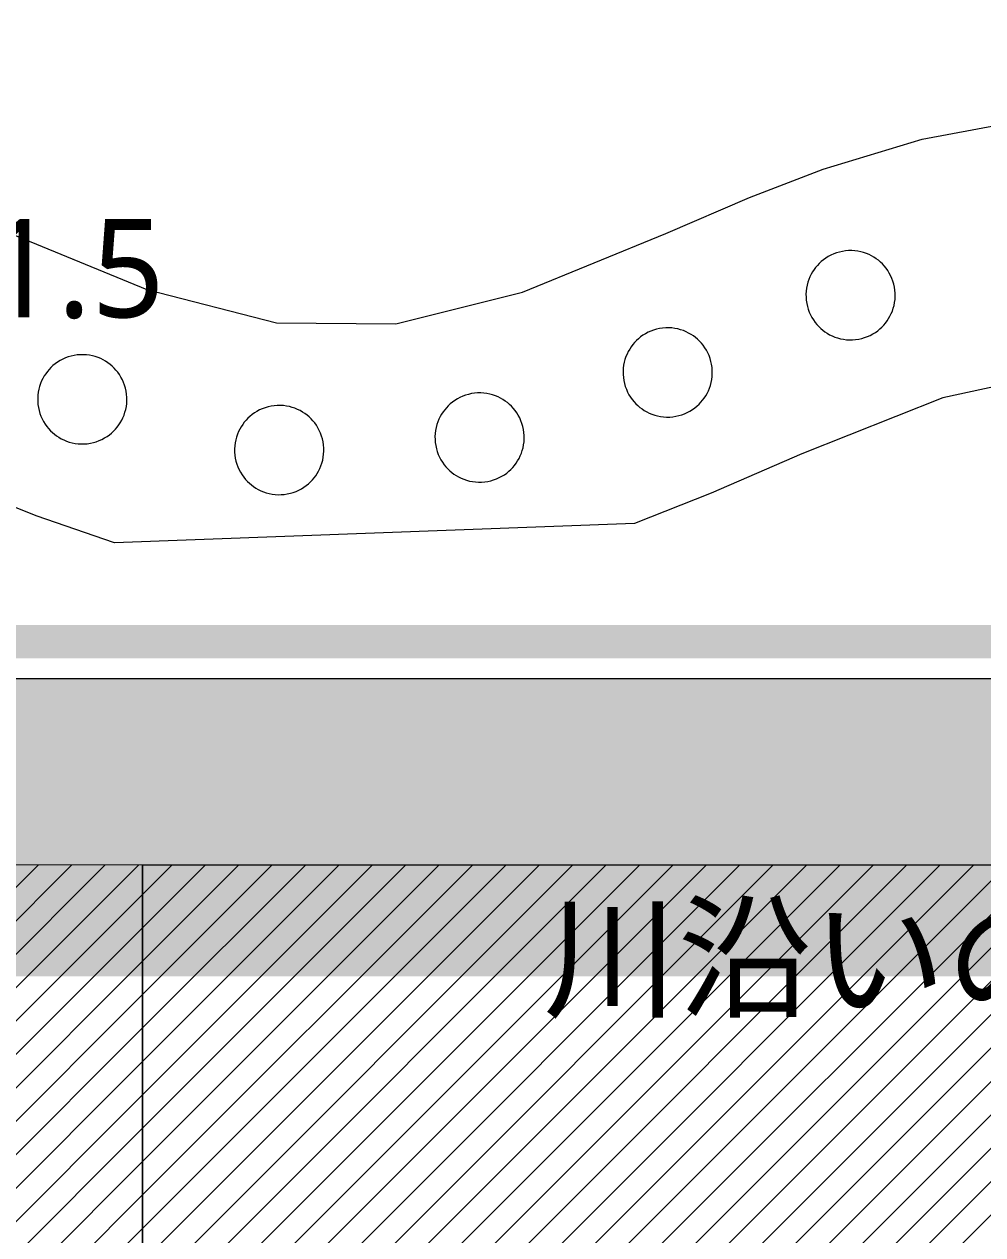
# Model space of a CAD drawing. Header units: millimetres. Extents: x -146962 to 322503, y -183624 to 284367.
# Drawn here: x 74031 to 76609, y 27904 to 31159 of the extents above; entities that cross this region are included whole.
import ezdxf

# ---------------------------------------------------------------- set-up
doc = ezdxf.new("R2010")
doc.units = ezdxf.units.MM
doc.layers.add('30_敷地・外構', color=8, linetype='Continuous', lineweight=9)
doc.layers.add('60_部屋名・面積', color=7, linetype='Continuous', lineweight=13)
doc.styles.add('JP', font='NotoSansCJKjp-Regular.otf')

msp = doc.modelspace()

# ---------------------------------------------------------------- hatches: boundary and pattern name
at = {"layer": '30_敷地・外構', "true_color": 0x8a6a4a}
for points in [[(67663.7, 29499.5), (67663.7, 29529.5), (67663.7, 29537), (67663.7, 29544.5), (68866.5, 29544.4), (70069.3, 29544.3), (71272.1, 29544.3), (72474.9, 29544.2), (73677.7, 29544.1), (74880.5, 29544), (76083.3, 29544), (77286.1, 29543.9), (78488.9, 29543.8), (79691.7, 29543.7), (80894.5, 29543.7), (82097.3, 29543.6), (82097.3, 29536.1), (82097.3, 29528.6), (82097.3, 29513.6), (82097.3, 29498.6), (82097.3, 29491.1), (82097.3, 29483.6), (82097.3, 29476.1), (82097.3, 29468.6), (82097.3, 29453.6), (80894.5, 29453.7), (79691.7, 29453.7), (78488.9, 29453.8), (77286.1, 29453.9), (76083.3, 29454), (74880.5, 29454), (73677.7, 29454.1), (72474.9, 29454.2), (71272.1, 29454.3), (70069.3, 29454.3), (68866.5, 29454.4), (67663.7, 29454.5), (67663.7, 29462), (67663.7, 29469.5), (67663.7, 29477), (67663.7, 29492)], [(74026.4, 29544.1), (74033.9, 29544.1), (74041.4, 29544.1), (74056.4, 29544.1), (74063.9, 29544.1), (74078.9, 29544.1), (74086.4, 29544.1), (74093.9, 29544.1), (74101.4, 29544.1), (74108.9, 29544.1), (74116.4, 29544.1), (74116.4, 29536.6), (74116.4, 29529.1), (74116.4, 29521.6), (74116.4, 29514.1), (74116.4, 29506.6), (74116.4, 29491.6), (74116.4, 29484.1), (74116.4, 29476.6), (74116.4, 29469.1), (74116.4, 29461.6), (74116.4, 29454.1), (74108.9, 29454.1), (74101.4, 29454.1), (74093.9, 29454.1), (74086.4, 29454.1), (74078.9, 29454.1), (74071.4, 29454.1), (74063.9, 29454.1), (74056.4, 29454.1), (74048.9, 29454.1), (74041.4, 29454.1), (74033.9, 29454.1), (74026.4, 29454.1), (74026.4, 29461.6), (74026.4, 29469.1), (74026.4, 29476.6), (74026.4, 29499.1), (74026.4, 29506.6), (74026.4, 29514.1), (74026.4, 29521.6), (74026.4, 29529.1)], [(74036.4, 29522.4), (74036.4, 29528.3), (74036.4, 29534.1), (74042.2, 29534.1), (74048.1, 29534.1), (74053.9, 29534.1), (74059.7, 29534.1), (74065.6, 29534.1), (74071.4, 29534.1), (74077.2, 29534.1), (74083.1, 29534.1), (74088.9, 29534.1), (74094.7, 29534.1), (74100.6, 29534.1), (74106.4, 29534.1), (74106.4, 29528.2), (74106.4, 29522.4), (74106.4, 29516.6), (74106.4, 29510.7), (74106.4, 29504.9), (74106.4, 29499.1), (74106.4, 29493.2), (74106.4, 29487.4), (74106.4, 29475.7), (74106.4, 29464.1), (74094.7, 29464.1), (74088.9, 29464.1), (74083.1, 29464.1), (74077.2, 29464.1), (74071.4, 29464.1), (74065.6, 29464.1), (74059.7, 29464.1), (74048.1, 29464.1), (74042.2, 29464.1), (74036.4, 29464.1), (74036.4, 29469.9), (74036.4, 29475.8), (74036.4, 29481.6), (74036.4, 29487.4), (74036.4, 29493.3), (74036.4, 29499.1), (74036.4, 29504.9), (74036.4, 29510.8), (74036.4, 29516.6)], [(74116.4, 29484.1), (74116.4, 29491.6), (74116.4, 29499.1), (74116.4, 29506.6), (74116.4, 29514.1), (74116.4, 29521.6), (74116.4, 29529.1), (74116.4, 29536.6), (74116.4, 29544.1), (74243.8, 29544.1), (74371.1, 29544.1), (74498.5, 29544.1), (74625.8, 29544), (74753.2, 29544), (75007.8, 29544), (75135.2, 29544), (75262.5, 29544), (75389.9, 29544), (75517.2, 29544), (75644.6, 29544), (75644.6, 29536.5), (75644.6, 29529), (75644.6, 29514), (75644.6, 29506.5), (75644.6, 29499), (75644.6, 29491.5), (75644.6, 29476.5), (75644.6, 29469), (75644.6, 29454), (75517.2, 29454), (75389.9, 29454), (75262.5, 29454), (75007.8, 29454), (74880.5, 29454), (74753.1, 29454), (74498.5, 29454.1), (74371.1, 29454.1), (74243.8, 29454.1), (74116.4, 29454.1), (74116.4, 29461.6), (74116.4, 29469.1), (74116.4, 29476.6)], [(74223.8, 29536.6), (74226.3, 29536.6), (74228.8, 29536.6), (74231.3, 29536.6), (74233.8, 29536.6), (74236.3, 29536.6), (74238.8, 29536.6), (74241.3, 29536.6), (74243.8, 29536.6), (74246.3, 29536.6), (74246.3, 29530.3), (74246.3, 29517.8), (74246.3, 29511.6), (74246.3, 29505.3), (74246.3, 29499.1), (74246.3, 29492.8), (74246.3, 29486.6), (74246.3, 29474.1), (74246.3, 29467.8), (74246.3, 29461.6), (74243.8, 29461.6), (74241.3, 29461.6), (74238.8, 29461.6), (74236.3, 29461.6), (74233.8, 29461.6), (74231.3, 29461.6), (74228.8, 29461.6), (74226.3, 29461.6), (74223.8, 29461.6), (74221.3, 29461.6), (74218.8, 29461.6), (74216.3, 29461.6), (74216.3, 29467.8), (74216.3, 29474.1), (74216.3, 29480.3), (74216.3, 29486.6), (74216.3, 29492.8), (74216.3, 29499.1), (74216.3, 29505.3), (74216.3, 29511.6), (74216.3, 29524.1), (74216.3, 29530.3), (74216.3, 29536.6), (74218.8, 29536.6)], [(74353.6, 29536.6), (74356.1, 29536.6), (74358.6, 29536.6), (74361.1, 29536.6), (74363.6, 29536.6), (74368.6, 29536.6), (74371.1, 29536.6), (74373.6, 29536.6), (74376.1, 29536.6), (74376.1, 29530.3), (74376.1, 29524.1), (74376.1, 29517.8), (74376.1, 29511.6), (74376.1, 29505.3), (74376.1, 29499.1), (74376.1, 29486.6), (74376.1, 29480.3), (74376.1, 29474.1), (74376.1, 29467.8), (74376.1, 29461.6), (74373.6, 29461.6), (74371.1, 29461.6), (74368.6, 29461.6), (74366.1, 29461.6), (74363.6, 29461.6), (74361.1, 29461.6), (74356.1, 29461.6), (74353.6, 29461.6), (74351.1, 29461.6), (74348.6, 29461.6), (74346.1, 29461.6), (74346.1, 29474.1), (74346.1, 29480.3), (74346.1, 29486.6), (74346.1, 29492.8), (74346.1, 29499.1), (74346.1, 29536.6), (74348.6, 29536.6)], [(74481, 29536.6), (74486, 29536.6), (74491, 29536.6), (74496, 29536.6), (74498.5, 29536.6), (74501, 29536.6), (74503.5, 29536.6), (74506, 29536.6), (74506, 29530.3), (74506, 29524.1), (74506, 29517.8), (74506, 29511.6), (74506, 29505.3), (74506, 29499.1), (74506, 29492.8), (74506, 29486.6), (74506, 29480.3), (74506, 29474.1), (74506, 29461.6), (74503.5, 29461.6), (74501, 29461.6), (74498.5, 29461.6), (74496, 29461.6), (74491, 29461.6), (74488.5, 29461.6), (74486, 29461.6), (74483.5, 29461.6), (74481, 29461.6), (74478.5, 29461.6), (74476, 29461.6), (74476, 29486.6), (74476, 29492.8), (74476, 29499.1), (74476, 29505.3), (74476, 29511.6), (74476, 29517.8), (74476, 29536.6), (74478.5, 29536.6)], [(74610.8, 29536.5), (74613.3, 29536.5), (74615.8, 29536.5), (74618.3, 29536.5), (74620.8, 29536.5), (74625.8, 29536.5), (74628.3, 29536.5), (74630.8, 29536.5), (74633.3, 29536.5), (74635.8, 29536.5), (74635.8, 29530.3), (74635.8, 29524), (74635.8, 29517.8), (74635.8, 29511.5), (74635.8, 29499), (74635.8, 29486.5), (74635.8, 29474), (74635.8, 29461.5), (74633.3, 29461.5), (74630.8, 29461.5), (74625.8, 29461.5), (74623.3, 29461.5), (74620.8, 29461.5), (74618.3, 29461.5), (74613.3, 29461.5), (74608.3, 29461.5), (74605.8, 29461.5), (74605.8, 29467.8), (74605.8, 29474), (74605.8, 29524), (74605.8, 29530.3), (74605.8, 29536.5), (74608.3, 29536.5)], [(74743.2, 29536.5), (74745.7, 29536.5), (74748.2, 29536.5), (74750.7, 29536.5), (74755.7, 29536.5), (74758.2, 29536.5), (74760.7, 29536.5), (74763.2, 29536.5), (74765.6, 29536.5), (74765.6, 29524), (74765.6, 29517.8), (74765.6, 29511.5), (74765.6, 29505.3), (74765.6, 29499), (74765.6, 29492.8), (74765.6, 29486.5), (74765.6, 29480.3), (74765.6, 29474), (74765.6, 29467.8), (74765.6, 29461.5), (74763.1, 29461.5), (74755.6, 29461.5), (74753.1, 29461.5), (74750.6, 29461.5), (74748.1, 29461.5), (74745.6, 29461.5), (74743.1, 29461.5), (74740.6, 29461.5), (74738.1, 29461.5), (74735.6, 29461.5), (74735.6, 29480.3), (74735.6, 29486.5), (74735.6, 29492.8), (74735.6, 29499), (74735.6, 29505.3), (74735.6, 29511.5), (74735.7, 29536.5), (74738.2, 29536.5), (74740.7, 29536.5)], [(74873, 29536.5), (74875.5, 29536.5), (74880.5, 29536.5), (74885.5, 29536.5), (74893, 29536.5), (74895.5, 29536.5), (74895.5, 29530.3), (74895.5, 29524), (74895.5, 29517.8), (74895.5, 29505.3), (74895.5, 29492.8), (74895.5, 29480.3), (74895.5, 29474), (74895.5, 29467.8), (74895.5, 29461.5), (74893, 29461.5), (74885.5, 29461.5), (74880.5, 29461.5), (74878, 29461.5), (74875.5, 29461.5), (74873, 29461.5), (74870.5, 29461.5), (74868, 29461.5), (74865.5, 29461.5), (74865.5, 29467.8), (74865.5, 29474), (74865.5, 29480.3), (74865.5, 29486.5), (74865.5, 29492.8), (74865.5, 29499), (74865.5, 29511.5), (74865.5, 29517.8), (74865.5, 29530.3), (74865.5, 29536.5), (74868, 29536.5), (74870.5, 29536.5)], [(75002.8, 29536.5), (75005.3, 29536.5), (75007.8, 29536.5), (75010.3, 29536.5), (75012.8, 29536.5), (75015.3, 29536.5), (75017.8, 29536.5), (75020.3, 29536.5), (75022.8, 29536.5), (75025.3, 29536.5), (75025.3, 29511.5), (75025.3, 29505.3), (75025.3, 29499), (75025.3, 29492.8), (75025.3, 29461.5), (75022.8, 29461.5), (75020.3, 29461.5), (75017.8, 29461.5), (75015.3, 29461.5), (75012.8, 29461.5), (75010.3, 29461.5), (75005.3, 29461.5), (75002.8, 29461.5), (75000.3, 29461.5), (74997.8, 29461.5), (74995.3, 29461.5), (74995.3, 29467.8), (74995.3, 29474), (74995.3, 29480.3), (74995.3, 29486.5), (74995.3, 29492.8), (74995.3, 29505.3), (74995.3, 29511.5), (74995.3, 29517.8), (74995.3, 29524), (74995.3, 29530.3), (74995.3, 29536.5), (74997.8, 29536.5), (75000.3, 29536.5)], [(75132.7, 29536.5), (75135.2, 29536.5), (75137.7, 29536.5), (75140.2, 29536.5), (75142.7, 29536.5), (75147.7, 29536.5), (75150.2, 29536.5), (75152.7, 29536.5), (75155.2, 29536.5), (75155.2, 29530.3), (75155.2, 29524), (75155.2, 29517.8), (75155.2, 29480.3), (75155.2, 29474), (75155.2, 29467.8), (75155.2, 29461.5), (75152.7, 29461.5), (75150.2, 29461.5), (75147.7, 29461.5), (75145.2, 29461.5), (75142.7, 29461.5), (75140.2, 29461.5), (75137.7, 29461.5), (75135.2, 29461.5), (75132.7, 29461.5), (75130.2, 29461.5), (75127.7, 29461.5), (75125.2, 29461.5), (75125.2, 29467.8), (75125.2, 29474), (75125.2, 29480.3), (75125.2, 29486.5), (75125.2, 29492.8), (75125.2, 29499), (75125.2, 29505.3), (75125.2, 29511.5), (75125.2, 29524), (75125.2, 29530.3), (75125.2, 29536.5), (75127.7, 29536.5)], [(75262.5, 29536.5), (75265, 29536.5), (75267.5, 29536.5), (75270, 29536.5), (75272.5, 29536.5), (75275, 29536.5), (75277.5, 29536.5), (75280, 29536.5), (75282.5, 29536.5), (75285, 29536.5), (75285, 29517.8), (75285, 29511.5), (75285, 29505.3), (75285, 29499), (75285, 29461.5), (75282.5, 29461.5), (75277.5, 29461.5), (75275, 29461.5), (75272.5, 29461.5), (75270, 29461.5), (75265, 29461.5), (75262.5, 29461.5), (75260, 29461.5), (75257.5, 29461.5), (75255, 29461.5), (75255, 29467.8), (75255, 29474), (75255, 29492.8), (75255, 29499), (75255, 29505.3), (75255, 29511.5), (75255, 29524), (75255, 29530.3), (75255, 29536.5), (75257.5, 29536.5), (75260, 29536.5)], [(75392.4, 29536.5), (75394.9, 29536.5), (75397.4, 29536.5), (75399.9, 29536.5), (75402.4, 29536.5), (75404.9, 29536.5), (75409.9, 29536.5), (75412.4, 29536.5), (75414.9, 29536.5), (75414.9, 29530.2), (75414.9, 29517.7), (75414.9, 29511.5), (75414.9, 29505.2), (75414.9, 29499), (75414.9, 29492.7), (75414.9, 29486.5), (75414.9, 29480.2), (75414.9, 29474), (75414.9, 29467.7), (75414.9, 29461.5), (75412.4, 29461.5), (75409.9, 29461.5), (75407.4, 29461.5), (75404.9, 29461.5), (75402.4, 29461.5), (75399.9, 29461.5), (75397.4, 29461.5), (75394.9, 29461.5), (75392.4, 29461.5), (75389.9, 29461.5), (75387.4, 29461.5), (75384.9, 29461.5), (75384.9, 29467.8), (75384.9, 29474), (75384.9, 29480.3), (75384.9, 29486.5), (75384.9, 29492.8), (75384.9, 29499), (75384.9, 29505.3), (75384.9, 29511.5), (75384.9, 29530.3), (75384.9, 29536.5), (75387.4, 29536.5), (75389.9, 29536.5)], [(75522.2, 29536.5), (75524.7, 29536.5), (75527.2, 29536.5), (75529.7, 29536.5), (75534.7, 29536.5), (75537.2, 29536.5), (75539.7, 29536.5), (75542.2, 29536.5), (75544.7, 29536.5), (75544.7, 29511.5), (75544.7, 29505.2), (75544.7, 29499), (75544.7, 29492.7), (75544.7, 29486.5), (75544.7, 29480.2), (75544.7, 29461.5), (75542.2, 29461.5), (75539.7, 29461.5), (75537.2, 29461.5), (75534.7, 29461.5), (75532.2, 29461.5), (75529.7, 29461.5), (75527.2, 29461.5), (75524.7, 29461.5), (75522.2, 29461.5), (75519.7, 29461.5), (75517.2, 29461.5), (75514.7, 29461.5), (75514.7, 29467.7), (75514.7, 29474), (75514.7, 29480.2), (75514.7, 29486.5), (75514.7, 29492.7), (75514.7, 29505.2), (75514.7, 29511.5), (75514.7, 29517.7), (75514.7, 29530.2), (75514.7, 29536.5), (75517.2, 29536.5), (75519.7, 29536.5)], [(75644.6, 29529), (75644.6, 29536.5), (75644.6, 29544), (75652.1, 29544), (75659.6, 29544), (75667.1, 29544), (75674.6, 29544), (75682.1, 29544), (75689.6, 29544), (75697.1, 29544), (75704.6, 29544), (75712.1, 29544), (75727.1, 29544), (75734.6, 29544), (75734.6, 29536.5), (75734.6, 29529), (75734.6, 29521.5), (75734.6, 29514), (75734.6, 29499), (75734.6, 29484), (75734.6, 29469), (75734.6, 29454), (75727.1, 29454), (75719.6, 29454), (75712.1, 29454), (75704.6, 29454), (75697.1, 29454), (75689.6, 29454), (75682.1, 29454), (75674.6, 29454), (75667.1, 29454), (75659.6, 29454), (75652.1, 29454), (75644.6, 29454), (75644.6, 29469), (75644.6, 29476.5), (75644.6, 29484), (75644.6, 29491.5), (75644.6, 29499)], [(75654.6, 29522.3), (75654.6, 29534), (75660.4, 29534), (75666.3, 29534), (75672.1, 29534), (75677.9, 29534), (75683.8, 29534), (75689.6, 29534), (75695.4, 29534), (75701.3, 29534), (75707.1, 29534), (75712.9, 29534), (75718.8, 29534), (75724.6, 29534), (75724.6, 29528.1), (75724.6, 29522.3), (75724.6, 29516.5), (75724.6, 29510.6), (75724.6, 29504.8), (75724.6, 29499), (75724.6, 29493.1), (75724.6, 29487.3), (75724.6, 29475.6), (75724.6, 29464), (75718.7, 29464), (75712.9, 29464), (75707.1, 29464), (75701.2, 29464), (75695.4, 29464), (75689.6, 29464), (75683.7, 29464), (75677.9, 29464), (75666.2, 29464), (75660.4, 29464), (75654.6, 29464), (75654.6, 29469.8), (75654.6, 29493.2), (75654.6, 29499), (75654.6, 29504.8), (75654.6, 29510.7), (75654.6, 29516.5)], [(75734.6, 29484), (75734.6, 29514), (75734.6, 29521.5), (75734.6, 29529), (75734.6, 29536.5), (75734.6, 29544), (75861.9, 29544), (75989.3, 29544), (76244, 29543.9), (76371.3, 29543.9), (76498.7, 29543.9), (76626, 29543.9), (76753.4, 29543.9), (77008.1, 29543.9), (77135.4, 29543.9), (77262.8, 29543.9), (77262.8, 29536.4), (77262.8, 29528.9), (77262.8, 29521.4), (77262.8, 29513.9), (77262.8, 29506.4), (77262.8, 29498.9), (77262.8, 29491.4), (77262.8, 29483.9), (77262.8, 29476.4), (77262.8, 29468.9), (77262.8, 29453.9), (77135.4, 29453.9), (77008.1, 29453.9), (76880.7, 29453.9), (76753.4, 29453.9), (76626, 29453.9), (76498.7, 29453.9), (76371.3, 29453.9), (76116.6, 29454), (75989.3, 29454), (75861.9, 29454), (75734.6, 29454), (75734.6, 29461.5), (75734.6, 29469), (75734.6, 29476.5)], [(75841.9, 29536.5), (75844.4, 29536.5), (75846.9, 29536.5), (75849.4, 29536.5), (75851.9, 29536.5), (75854.4, 29536.5), (75856.9, 29536.5), (75859.4, 29536.5), (75861.9, 29536.5), (75864.4, 29536.5), (75864.4, 29524), (75864.4, 29517.7), (75864.4, 29511.5), (75864.4, 29499), (75864.4, 29480.2), (75864.4, 29474), (75864.4, 29461.5), (75861.9, 29461.5), (75856.9, 29461.5), (75854.4, 29461.5), (75851.9, 29461.5), (75849.4, 29461.5), (75846.9, 29461.5), (75844.4, 29461.5), (75841.9, 29461.5), (75836.9, 29461.5), (75834.4, 29461.5), (75834.4, 29467.7), (75834.4, 29480.2), (75834.4, 29492.7), (75834.4, 29505.2), (75834.4, 29517.7), (75834.4, 29530.2), (75834.4, 29536.5), (75836.9, 29536.5), (75839.4, 29536.5)], [(75971.8, 29536.5), (75974.3, 29536.5), (75979.3, 29536.5), (75981.8, 29536.5), (75984.3, 29536.5), (75986.8, 29536.5), (75989.3, 29536.5), (75991.8, 29536.5), (75994.3, 29536.5), (75994.3, 29530.2), (75994.3, 29524), (75994.3, 29517.7), (75994.3, 29511.5), (75994.3, 29486.5), (75994.3, 29480.2), (75994.3, 29474), (75994.3, 29461.5), (75991.8, 29461.5), (75989.3, 29461.5), (75984.3, 29461.5), (75979.3, 29461.5), (75974.3, 29461.5), (75971.8, 29461.5), (75966.8, 29461.5), (75964.3, 29461.5), (75964.3, 29480.2), (75964.3, 29492.7), (75964.3, 29511.5), (75964.3, 29517.7), (75964.3, 29536.5), (75966.8, 29536.5)], [(76101.6, 29536.5), (76104.1, 29536.5), (76106.6, 29536.5), (76109.1, 29536.5), (76111.6, 29536.5), (76114.1, 29536.5), (76116.6, 29536.5), (76119.1, 29536.5), (76121.6, 29536.5), (76124.1, 29536.5), (76124.1, 29530.2), (76124.1, 29524), (76124.1, 29517.7), (76124.1, 29511.5), (76124.1, 29492.7), (76124.1, 29486.5), (76124.1, 29480.2), (76124.1, 29474), (76124.1, 29461.5), (76121.6, 29461.5), (76119.1, 29461.5), (76116.6, 29461.5), (76114.1, 29461.5), (76109.1, 29461.5), (76104.1, 29461.5), (76101.6, 29461.5), (76099.1, 29461.5), (76096.6, 29461.5), (76094.1, 29461.5), (76094.1, 29474), (76094.1, 29480.2), (76094.1, 29486.5), (76094.1, 29492.7), (76094.1, 29499), (76094.1, 29505.2), (76094.1, 29511.5), (76094.1, 29517.7), (76094.1, 29524), (76094.1, 29536.5), (76096.6, 29536.5)], [(76231.5, 29536.4), (76234, 29536.4), (76239, 29536.4), (76244, 29536.4), (76246.5, 29536.4), (76249, 29536.4), (76251.5, 29536.4), (76254, 29536.4), (76254, 29523.9), (76254, 29511.4), (76254, 29505.2), (76254, 29492.7), (76254, 29486.4), (76254, 29473.9), (76254, 29461.4), (76251.5, 29461.4), (76249, 29461.4), (76246.5, 29461.4), (76244, 29461.4), (76241.5, 29461.4), (76239, 29461.4), (76236.5, 29461.4), (76234, 29461.4), (76231.5, 29461.4), (76229, 29461.4), (76226.5, 29461.4), (76224, 29461.4), (76224, 29467.7), (76224, 29473.9), (76224, 29486.4), (76224, 29492.7), (76224, 29511.4), (76224, 29517.7), (76224, 29523.9), (76224, 29530.2), (76224, 29536.4), (76226.5, 29536.4), (76229, 29536.4)], [(76361.3, 29536.4), (76363.8, 29536.4), (76366.3, 29536.4), (76368.8, 29536.4), (76371.3, 29536.4), (76373.8, 29536.4), (76376.3, 29536.4), (76378.8, 29536.4), (76381.3, 29536.4), (76383.8, 29536.4), (76383.8, 29517.7), (76383.8, 29511.4), (76383.8, 29505.2), (76383.8, 29498.9), (76383.8, 29492.7), (76383.8, 29486.4), (76383.8, 29480.2), (76383.8, 29461.4), (76381.3, 29461.4), (76378.8, 29461.4), (76376.3, 29461.4), (76373.8, 29461.4), (76371.3, 29461.4), (76368.8, 29461.4), (76366.3, 29461.4), (76363.8, 29461.4), (76361.3, 29461.4), (76356.3, 29461.4), (76353.8, 29461.4), (76353.8, 29473.9), (76353.8, 29480.2), (76353.8, 29486.4), (76353.8, 29492.7), (76353.8, 29498.9), (76353.8, 29505.2), (76353.8, 29511.4), (76353.8, 29530.2), (76353.8, 29536.4), (76356.3, 29536.4), (76358.8, 29536.4)], [(76491.2, 29536.4), (76496.2, 29536.4), (76498.7, 29536.4), (76501.2, 29536.4), (76506.2, 29536.4), (76511.2, 29536.4), (76513.7, 29536.4), (76513.7, 29517.7), (76513.7, 29498.9), (76513.7, 29492.7), (76513.7, 29486.4), (76513.7, 29480.2), (76513.7, 29473.9), (76513.7, 29461.4), (76511.2, 29461.4), (76506.2, 29461.4), (76503.7, 29461.4), (76501.2, 29461.4), (76498.7, 29461.4), (76496.2, 29461.4), (76491.2, 29461.4), (76488.7, 29461.4), (76486.2, 29461.4), (76483.7, 29461.4), (76483.7, 29467.7), (76483.7, 29473.9), (76483.7, 29480.2), (76483.7, 29486.4), (76483.7, 29492.7), (76483.7, 29498.9), (76483.7, 29511.4), (76483.7, 29523.9), (76483.7, 29530.2), (76483.7, 29536.4), (76486.2, 29536.4), (76488.7, 29536.4)]]:
    msp.add_hatch(color=8, dxfattribs=at).paths.add_polyline_path(points)
at = {"layer": '30_敷地・外構', "true_color": 0xdccfb6}
msp.add_hatch(color=8, dxfattribs=at).paths.add_polyline_path([(118594.5, 29396.3), (118594.4, 28596.3), (67603, 28599.5), (67603.1, 29399.5)])
at = {"layer": '30_敷地・外構', "true_color": 0xb9cf98}
for points in [[(74461.1, 29276.1), (74452.7, 29311), (74488.8, 29333.4), (74521.7, 29379.1), (74536.3, 29379.1), (74643.9, 29187.2), (74579.3, 29153), (74452.3, 29265.4), (74477.2, 29269.9)], [(75740.3, 29282.3), (75766, 29355.1), (75779.2, 29379), (75789.1, 29379), (75851.6, 29313.8), (75772.2, 29242.9)], [(75186.8, 29332.2), (75216.5, 29213.6), (75238.9, 29175.5), (75231.8, 29171.2), (75177.2, 29156.8)], [(76229.1, 29169.7), (76243.8, 29195.2), (76322.5, 29310.6), (76435.3, 29201.5), (76440.4, 29142.9), (76411.4, 29098.9), (76298.4, 29118.3)], [(75720.8, 29107.4), (75667.8, 29196.3), (75712.6, 29247.7), (75723.9, 29251.4), (75826, 29150.4), (75820.3, 29132.1), (75779.4, 29085.9)], [(75173.3, 29078.7), (75364.2, 29224.4), (75398.5, 29174.7), (75351.5, 28966), (75321.2, 28931.2), (75274, 28931.8), (75264.7, 28938.2), (75179.1, 29071.1)], [(75490.7, 29217.2), (75528.2, 29162.5), (75544.5, 29058.8), (75521.6, 28996.8), (75472.1, 29017.8), (75422.6, 28974.9), (75338.2, 29017.6), (75282.8, 29110)], [(75448.3, 29224), (75540.6, 29211.7), (75541.1, 29127.5), (75490.3, 29072.4), (75484.2, 29063.2), (75407.9, 29077.2), (75418.9, 29102.9)], [(76111.4, 29187.9), (76207.1, 29224.9), (76221.4, 29031.8), (76199.7, 29037.4), (76146.5, 29001.2), (76110.8, 29040.3)], [(76275.8, 29158.9), (76298.8, 29205.3), (76377.7, 29148), (76393.8, 29149.4), (76421, 29153.9), (76392.4, 29070.7), (76293.2, 28993.1), (76224.1, 29079.2)], [(74378.1, 28973.6), (74374, 29011), (74330.6, 29092.8), (74390.8, 29168.4), (74533.5, 29050.7), (74535.8, 29047.7), (74472.8, 28953.6)], [(74616.2, 29091.7), (74421.1, 29074.2), (74458.6, 29169.6), (74616.6, 29167.2), (74615.5, 29160)], [(75590.9, 29090), (75569.6, 29032.6), (75513.1, 29014.9), (75433.8, 29060.5), (75564.2, 29134), (75571.6, 29119.4), (75561.5, 29109.1)], [(75752, 29143.6), (75777.9, 29130.7), (75856.9, 29057.7), (75789, 29041.6), (75768.4, 29092.6)], [(75310.5, 29076), (75318.2, 29076.7), (75338.7, 29045.3), (75330.8, 28995.4), (75312, 28957.9), (75298.5, 28955.1), (75253.4, 28941.3), (75245.9, 29079.9)], [(74364.3, 28858.2), (74275.7, 28989.3), (74387, 29043.6), (74432, 29023.7), (74496.8, 28940.7), (74382.3, 28844.5)], [(74595.2, 29010.9), (74727.5, 28960.1), (74643.3, 28832.4), (74600.5, 28851.9), (74563.3, 28879.7), (74532.7, 29017.9)], [(74674.5, 28999.7), (74670.7, 29023.6), (74761.7, 29029), (74766.9, 29030), (74760.8, 29027.6), (74758.5, 29005.9), (74739.1, 28976.3)], [(75088.2, 28836.7), (75091.3, 28869.4), (75095, 28944.2), (75277.6, 28971.7), (75339.8, 28859.6), (75346.8, 28813.2), (75129.1, 28793.2)], [(74566.9, 28890.3), (74651.9, 28938.7), (74677.5, 28924), (74661, 28896.7), (74651.4, 28883.7), (74602, 28861), (74561.8, 28879.6), (74564.4, 28882.7)], [(75875.9, 28955.3), (76078.1, 28878.1), (76109.6, 28829.9), (76090.2, 28809.3), (75968.3, 28750.8), (75968.5, 28721.6), (75927.9, 28748.1), (75821.8, 28844.5)], [(74828.7, 28747.4), (74784.3, 28842.2), (74863.7, 28911.9), (74890.5, 28911.7), (75000.2, 28847.6)], [(76266.5, 28926.9), (76322.1, 28919.5), (76334.3, 28830.3), (76302.4, 28826.9), (76295, 28822.5), (76269, 28831.9)], [(74972.3, 28695.9), (74998.9, 28810.3), (75065.3, 28901.9), (75238.6, 28827), (75235, 28737.1), (75235.8, 28717.5), (75111.4, 28645.4)], [(75320.3, 28886.7), (75406.2, 28892.9), (75406, 28849.1), (75401, 28823.7), (75361.9, 28803.9), (75328.2, 28831.8), (75314.5, 28819.4)], [(76306.7, 28820.7), (76335.4, 28823.4), (76525.2, 28732.6), (76423.6, 28618.4), (76427.4, 28608.9), (76406.8, 28608.9), (76280.3, 28698.9), (76299.3, 28790.1)], [(76330.7, 28751.9), (76522.5, 28824.7), (76534.4, 28762), (76533.3, 28758.1), (76552.8, 28696.8), (76603.6, 28650.6), (76309.5, 28617.5)], [(74374.9, 28784.1), (74576.9, 28745.4), (74622.2, 28710.7), (74546.5, 28632.2), (74536.7, 28639.7), (74471, 28632.6)], [(75474, 28760.1), (75491.8, 28749.6), (75505.6, 28680.6), (75459.2, 28664.1), (75457.8, 28657.7), (75448.2, 28764)], [(76421.5, 28754.1), (76470.9, 28750.8), (76469.6, 28729.5), (76497.5, 28682.2), (76475.4, 28650.4), (76449.5, 28643.7), (76425.8, 28628.3), (76387.4, 28706.8)]]:
    msp.add_hatch(color=8, dxfattribs=at).paths.add_polyline_path(points)
at = {"layer": '30_敷地・外構', "true_color": 0xbdb6aa}
h = msp.add_hatch(dxfattribs=at)
h.set_pattern_fill('ANSI31', scale=20)
h.paths.add_polyline_path([(74349.4, 27219.1), (67974.7, 27219.5), (67974.8, 28899.5), (74349.5, 28899.1), (74349.5, 28599.1)])
h = msp.add_hatch(dxfattribs=at)
h.set_pattern_fill('ANSI31', scale=20)
h.paths.add_polyline_path([(74349.4, 27219.1), (74349.5, 28899.1), (80724.1, 28898.7), (80724, 27218.7)])

# ---------------------------------------------------------------- linework, layer by layer
at = {"layer": '30_敷地・外構'}
for points in [[(118597.6, 85398.9), (118594.5, 29396.3), (55603.1, 29400.2), (55602.4, 41399.1), (85596.4, 85403.7), (118597.6, 85398.9)], [(83754.6, 32064.4), (82100.1, 29398.6), (64209.2, 29399.8), (67603.5, 29399.7), (67603.3, 31451.8)], [(73962.9, 30608.7), (74360.9, 30446.1), (74709.5, 30355.9), (75030.2, 30353.6), (75371.2, 30438.9), (75756.2, 30596.3), (75981.3, 30693), (76179.4, 30769.5), (76445.5, 30849.9), (76661.8, 30890.6), (76936.2, 30906.5), (77178.9, 30887.4), (77432.5, 30834.4), (77676.1, 30757), (77889, 30672.2), (78141.3, 30561), (78534, 30396.6), (78877.8, 30306.9), (79196.7, 30304.5)], [(76347.1, 30355.7), (76351.4, 30361.4), (76355.4, 30367.5), (76359.1, 30374), (76362.5, 30380.9), (76365.4, 30388), (76368, 30395.5), (76370, 30403.2), (76371.6, 30411.1), (76372.6, 30419.2), (76373.1, 30427.4), (76373, 30435.7), (76372.4, 30444), (76371.2, 30452.2), (76369.4, 30460.2), (76367.1, 30468.1), (76364.2, 30475.8), (76360.9, 30483.1), (76357.2, 30490.2), (76353, 30496.9), (76348.5, 30503.2), (76343.7, 30509.1), (76338.6, 30514.6), (76333.3, 30519.7), (76327.9, 30524.3), (76322.1, 30528.6), (76316, 30532.6), (76309.5, 30536.3), (76302.7, 30539.7), (76295.5, 30542.7), (76288, 30545.2), (76280.3, 30547.3), (76272.4, 30548.8), (76264.3, 30549.9), (76256.1, 30550.3), (76247.8, 30550.3), (76239.6, 30549.6), (76231.4, 30548.4), (76223.3, 30546.6), (76215.4, 30544.3), (76207.8, 30541.5), (76200.4, 30538.2), (76193.3, 30534.4), (76186.6, 30530.2), (76180.3, 30525.7), (76174.4, 30520.9), (76168.9, 30515.8), (76163.9, 30510.5), (76159.2, 30505.1), (76155, 30499.3), (76150.9, 30493.2), (76147.2, 30486.7), (76143.9, 30479.9), (76140.9, 30472.7), (76138.3, 30465.3), (76136.3, 30457.5), (76134.7, 30449.6), (76133.7, 30441.5), (76133.2, 30433.3), (76133.3, 30425), (76133.9, 30416.8), (76135.2, 30408.6), (76136.9, 30400.5), (76139.2, 30392.7), (76142.1, 30385), (76145.4, 30377.6), (76149.1, 30370.6), (76153.3, 30363.9), (76157.8, 30357.5), (76162.6, 30351.6), (76167.7, 30346.1), (76173, 30341.1), (76178.5, 30336.5), (76184.2, 30332.2), (76190.3, 30328.2), (76196.8, 30324.4), (76203.6, 30321.1), (76210.8, 30318.1), (76218.3, 30315.6), (76226, 30313.5), (76233.9, 30311.9), (76242, 30310.9), (76250.2, 30310.4), (76258.5, 30310.5), (76266.7, 30311.1), (76274.9, 30312.4), (76283, 30314.1), (76290.9, 30316.5), (76298.5, 30319.3), (76305.9, 30322.6), (76313, 30326.4), (76319.7, 30330.5), (76326, 30335), (76331.9, 30339.8), (76337.4, 30344.9), (76342.5, 30350.2), (76347.1, 30355.7)], [(75855.4, 30148.2), (75859.7, 30153.9), (75863.7, 30160.1), (75867.4, 30166.5), (75870.8, 30173.4), (75873.7, 30180.6), (75876.3, 30188), (75878.3, 30195.7), (75879.9, 30203.7), (75880.9, 30211.8), (75881.4, 30220), (75881.3, 30228.2), (75880.7, 30236.5), (75879.5, 30244.7), (75877.7, 30252.7), (75875.4, 30260.6), (75872.5, 30268.3), (75869.2, 30275.7), (75865.5, 30282.7), (75861.3, 30289.4), (75856.8, 30295.8), (75852, 30301.7), (75846.9, 30307.1), (75841.6, 30312.2), (75836.2, 30316.8), (75830.4, 30321.1), (75824.3, 30325.1), (75817.8, 30328.8), (75811, 30332.2), (75803.8, 30335.2), (75796.3, 30337.7), (75788.6, 30339.8), (75780.7, 30341.4), (75772.6, 30342.4), (75764.4, 30342.9), (75756.1, 30342.8), (75747.9, 30342.1), (75739.7, 30340.9), (75731.6, 30339.1), (75723.7, 30336.8), (75716.1, 30334), (75708.7, 30330.7), (75701.6, 30326.9), (75694.9, 30322.8), (75688.6, 30318.3), (75682.7, 30313.5), (75677.2, 30308.4), (75672.2, 30303.1), (75667.5, 30297.6), (75663.3, 30291.9), (75659.2, 30285.8), (75655.5, 30279.3), (75652.2, 30272.4), (75649.2, 30265.3), (75646.6, 30257.8), (75644.6, 30250.1), (75643, 30242.1), (75642, 30234), (75641.5, 30225.8), (75641.6, 30217.6), (75642.2, 30209.3), (75643.4, 30201.1), (75645.2, 30193.1), (75647.5, 30185.2), (75650.4, 30177.5), (75653.7, 30170.1), (75657.4, 30163.1), (75661.6, 30156.4), (75666.1, 30150.1), (75670.9, 30144.2), (75676, 30138.7), (75681.3, 30133.6), (75686.8, 30129), (75692.5, 30124.7), (75698.6, 30120.7), (75705.1, 30117), (75711.9, 30113.6), (75719.1, 30110.6), (75726.6, 30108.1), (75734.3, 30106), (75742.2, 30104.5), (75750.3, 30103.4), (75758.5, 30102.9), (75766.8, 30103), (75775, 30103.7), (75783.2, 30104.9), (75791.3, 30106.7), (75799.2, 30109), (75806.8, 30111.8), (75814.2, 30115.1), (75821.3, 30118.9), (75828, 30123), (75834.3, 30127.5), (75840.2, 30132.4), (75845.7, 30137.4), (75850.7, 30142.7), (75855.4, 30148.2)], [(74281.4, 30075.9), (74285.7, 30081.6), (74289.7, 30087.7), (74293.5, 30094.2), (74296.8, 30101.1), (74299.8, 30108.2), (74302.3, 30115.7), (74304.4, 30123.4), (74306, 30131.3), (74307, 30139.4), (74307.5, 30147.6), (74307.4, 30155.9), (74306.8, 30164.2), (74305.5, 30172.3), (74303.8, 30180.4), (74301.4, 30188.3), (74298.6, 30196), (74295.3, 30203.3), (74291.6, 30210.4), (74287.4, 30217.1), (74282.9, 30223.4), (74278.1, 30229.3), (74273, 30234.8), (74267.7, 30239.9), (74262.2, 30244.5), (74256.5, 30248.8), (74250.4, 30252.8), (74243.9, 30256.5), (74237, 30259.9), (74229.9, 30262.9), (74222.4, 30265.4), (74214.7, 30267.5), (74206.8, 30269), (74198.7, 30270.1), (74190.5, 30270.5), (74182.2, 30270.5), (74173.9, 30269.8), (74165.8, 30268.6), (74157.7, 30266.8), (74149.8, 30264.5), (74142.1, 30261.7), (74134.8, 30258.4), (74127.7, 30254.6), (74121, 30250.4), (74114.7, 30245.9), (74108.8, 30241.1), (74103.3, 30236), (74098.2, 30230.7), (74093.6, 30225.3), (74089.3, 30219.5), (74085.3, 30213.4), (74081.6, 30206.9), (74078.2, 30200.1), (74075.2, 30192.9), (74072.7, 30185.5), (74070.6, 30177.7), (74069.1, 30169.8), (74068, 30161.7), (74067.6, 30153.5), (74067.6, 30145.2), (74068.3, 30137), (74069.5, 30128.8), (74071.3, 30120.7), (74073.6, 30112.8), (74076.4, 30105.2), (74079.7, 30097.8), (74083.5, 30090.8), (74087.7, 30084.1), (74092.2, 30077.7), (74097, 30071.8), (74102.1, 30066.3), (74107.4, 30061.3), (74112.8, 30056.7), (74118.6, 30052.4), (74124.7, 30048.4), (74131.2, 30044.6), (74138, 30041.3), (74145.2, 30038.3), (74152.6, 30035.8), (74160.4, 30033.7), (74168.3, 30032.1), (74176.4, 30031.1), (74184.6, 30030.6), (74192.9, 30030.7), (74201.1, 30031.3), (74209.3, 30032.6), (74217.4, 30034.3), (74225.3, 30036.7), (74232.9, 30039.5), (74240.3, 30042.8), (74247.3, 30046.6), (74254.1, 30050.7), (74260.4, 30055.2), (74266.3, 30060), (74271.8, 30065.1), (74276.8, 30070.4), (74281.4, 30075.9)], [(79660.9, 29711.9), (78351.6, 29758.9), (78135.8, 29841), (77911.9, 29937.6), (77510.5, 30108.7), (77157.7, 30211.9), (76837.1, 30227.2), (76501.1, 30154.3), (76121.7, 30003.9), (75878, 29898.2), (75672.3, 29816.3), (74274.3, 29765), (74063.9, 29836.9), (73854.6, 29920.9)], [(75349.7, 29973.1), (75354, 29978.8), (75358, 29984.9), (75361.7, 29991.4), (75365.1, 29998.3), (75368.1, 30005.4), (75370.6, 30012.9), (75372.7, 30020.6), (75374.2, 30028.6), (75375.3, 30036.7), (75375.7, 30044.9), (75375.7, 30053.1), (75375, 30061.4), (75373.8, 30069.6), (75372, 30077.6), (75369.7, 30085.5), (75366.9, 30093.2), (75363.6, 30100.6), (75359.8, 30107.6), (75355.6, 30114.3), (75351.1, 30120.6), (75346.3, 30126.5), (75341.2, 30132), (75335.9, 30137.1), (75330.5, 30141.7), (75324.7, 30146), (75318.6, 30150), (75312.1, 30153.7), (75305.3, 30157.1), (75298.1, 30160.1), (75290.7, 30162.6), (75282.9, 30164.7), (75275, 30166.2), (75266.9, 30167.3), (75258.7, 30167.8), (75250.4, 30167.7), (75242.2, 30167), (75234, 30165.8), (75225.9, 30164), (75218, 30161.7), (75210.4, 30158.9), (75203, 30155.6), (75196, 30151.8), (75189.3, 30147.7), (75182.9, 30143.2), (75177, 30138.3), (75171.5, 30133.3), (75166.5, 30128), (75161.9, 30122.5), (75157.6, 30116.8), (75153.6, 30110.6), (75149.8, 30104.2), (75146.5, 30097.3), (75143.5, 30090.1), (75141, 30082.7), (75138.9, 30075), (75137.3, 30067), (75136.3, 30058.9), (75135.8, 30050.7), (75135.9, 30042.5), (75136.5, 30034.2), (75137.8, 30026), (75139.5, 30017.9), (75141.9, 30010.1), (75144.7, 30002.4), (75148, 29995), (75151.7, 29988), (75155.9, 29981.3), (75160.4, 29974.9), (75165.2, 29969), (75170.3, 29963.6), (75175.6, 29958.5), (75181.1, 29953.9), (75186.8, 29949.6), (75192.9, 29945.6), (75199.4, 29941.9), (75206.3, 29938.5), (75213.4, 29935.5), (75220.9, 29933), (75228.6, 29930.9), (75236.5, 29929.3), (75244.6, 29928.3), (75252.8, 29927.8), (75261.1, 29927.9), (75269.4, 29928.6), (75277.5, 29929.8), (75285.6, 29931.6), (75293.5, 29933.9), (75301.2, 29936.7), (75308.5, 29940), (75315.6, 29943.8), (75322.3, 29947.9), (75328.6, 29952.4), (75334.5, 29957.2), (75340, 29962.3), (75345.1, 29967.6), (75349.7, 29973.1)], [(74810.9, 29939.5), (74815.2, 29945.2), (74819.2, 29951.3), (74823, 29957.8), (74826.3, 29964.7), (74829.3, 29971.8), (74831.8, 29979.3), (74833.9, 29987), (74835.5, 29994.9), (74836.5, 30003), (74837, 30011.3), (74836.9, 30019.5), (74836.3, 30027.8), (74835, 30036), (74833.3, 30044), (74830.9, 30051.9), (74828.1, 30059.6), (74824.8, 30066.9), (74821.1, 30074), (74816.9, 30080.7), (74812.4, 30087), (74807.6, 30092.9), (74802.5, 30098.4), (74797.2, 30103.5), (74791.7, 30108.1), (74786, 30112.4), (74779.9, 30116.4), (74773.4, 30120.1), (74766.6, 30123.5), (74759.4, 30126.5), (74751.9, 30129), (74744.2, 30131.1), (74736.3, 30132.6), (74728.2, 30133.7), (74720, 30134.1), (74711.7, 30134.1), (74703.4, 30133.4), (74695.3, 30132.2), (74687.2, 30130.4), (74679.3, 30128.1), (74671.6, 30125.3), (74664.3, 30122), (74657.2, 30118.2), (74650.5, 30114.1), (74644.2, 30109.5), (74638.3, 30104.7), (74632.8, 30099.6), (74627.7, 30094.3), (74623.1, 30088.9), (74618.8, 30083.2), (74614.8, 30077), (74611.1, 30070.5), (74607.7, 30063.7), (74604.8, 30056.5), (74602.2, 30049.1), (74600.1, 30041.3), (74598.6, 30033.4), (74597.5, 30025.3), (74597.1, 30017.1), (74597.1, 30008.8), (74597.8, 30000.6), (74599, 29992.4), (74600.8, 29984.3), (74603.1, 29976.5), (74605.9, 29968.8), (74609.2, 29961.4), (74613, 29954.4), (74617.2, 29947.7), (74621.7, 29941.3), (74626.5, 29935.4), (74631.6, 29929.9), (74636.9, 29924.9), (74642.3, 29920.3), (74648.1, 29916), (74654.2, 29912), (74660.7, 29908.2), (74667.5, 29904.9), (74674.7, 29901.9), (74682.1, 29899.4), (74689.9, 29897.3), (74697.8, 29895.7), (74705.9, 29894.7), (74714.1, 29894.2), (74722.4, 29894.3), (74730.6, 29895), (74738.8, 29896.2), (74746.9, 29897.9), (74754.8, 29900.3), (74762.4, 29903.1), (74769.8, 29906.4), (74776.8, 29910.2), (74783.6, 29914.3), (74789.9, 29918.8), (74795.8, 29923.6), (74801.3, 29928.7), (74806.3, 29934), (74810.9, 29939.5)], [(74349.4, 27219.1), (67974.7, 27219.5), (67974.8, 28899.5), (74349.5, 28899.1), (74349.5, 28599.1), (74349.4, 27219.1)], [(74349.4, 27219.1), (74349.5, 28899.1), (80724.1, 28898.7), (80724, 27218.7), (74349.4, 27219.1)]]:
    msp.add_lwpolyline(points, dxfattribs=at)

# ---------------------------------------------------------------- texts
at = {"layer": '60_部屋名・面積', "char_height": 264.6, "attachment_point": 5, "style": 'JP'}
for s, insert in [('避難の帯 1.5', (73399.3, 30488.4)), ('川沿いの柵：木の縦格子 h1.2（クリ）', (78528.5, 28631.8))]:
    msp.add_mtext(s, dxfattribs=dict(at, insert=insert))

doc.saveas('drawing.dxf')
